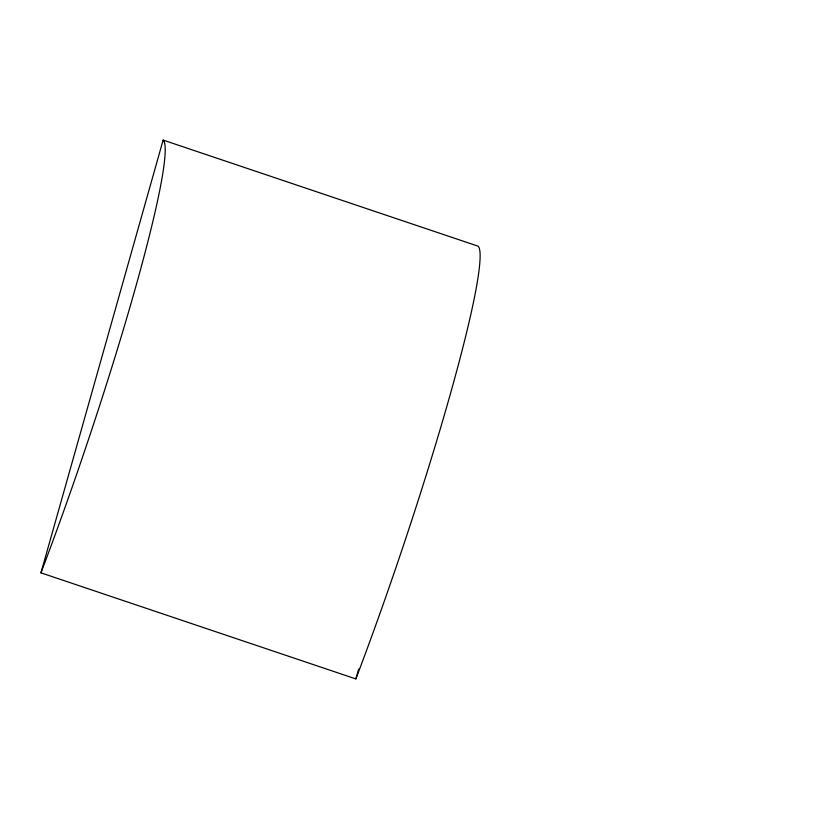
<?xml version="1.0" encoding="UTF-8"?>
<svg xmlns="http://www.w3.org/2000/svg" width="819" height="819" viewBox="0 0 819 819"><rect width="100%" height="100%" fill="white"/><g stroke="black" fill="none" stroke-linecap="round" stroke-linejoin="round"><path stroke-width="1.23" d="M40.95 572.839L163.135 140.08L478.05 246.161L478.941 247.358A314.281 25.758 -71.4 0 1 360.718 666.103L355.866 678.92L40.95 572.839L45.803 560.012A314.281 25.758 -71.4 0 0 164.025 141.267L163.135 140.08M355.866 678.92L358.64 669.092"/></g></svg>
